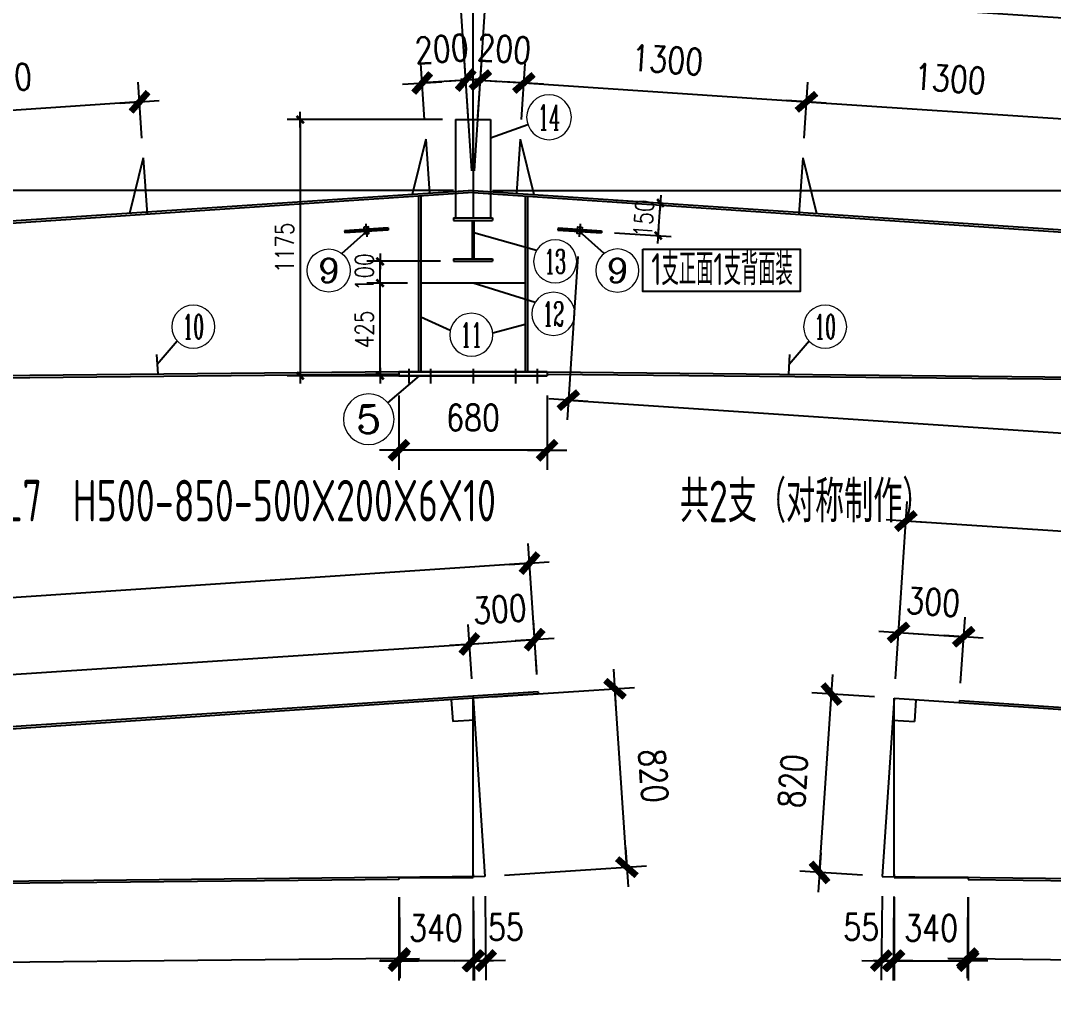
# Model space of a CAD drawing. Header units: millimetres. Extents: x 2451220 to 4527627, y -5186613 to -1639140.
# Drawn here: x 2505851 to 2510591, y -1780323 to -1775874 of the extents above; entities that cross this region are included whole.
import ezdxf
from ezdxf.enums import TextEntityAlignment as Align

# ---------------------------------------------------------------- set-up
doc = ezdxf.new("R2010")
doc.units = ezdxf.units.MM
doc.header["$LTSCALE"] = 1000
doc.header["$PDMODE"] = 34
doc.layers.add('钢架', color=7, linetype='Continuous', lineweight=25)
doc.styles.add('COMPLEX', font='COMPLEX')
doc.styles.add('DIM_FONT', font='simplex.shx', dxfattribs={"width": 0.8, "bigfont": 'hztxt.shx'})
doc.styles.add('hz', font='gbenor.shx', dxfattribs={"width": 0.75, "height": 100, "bigfont": 'gbcbig.shx'})
doc.styles.get("Standard").update_dxf_attribs({"font": 'txt', "bigfont": 'gbcbig.shx'})
doc.styles.add('TSSD_Label', font='Tssdeng.shx', dxfattribs={"width": 0.7, "bigfont": 'hztxt.shx'})
doc.dimstyles.get("Standard").update_dxf_attribs({"dimscale": 100, "dimtxt": 3.5, "dimasz": 1, "dimexe": 2.5, "dimexo": 3, "dimgap": 1.5, "dimtad": 1, "dimdec": 0, "dimzin": 0, "dimdsep": 46, "dimtxsty": 'Standard', "dimblk": 'ARCHTICK', "dimcen": 0.09, "dimadec": 0, "dimazin": 0, "dimtfac": 1, "dimtdec": 0, "dimtix": 1, "dimtmove": 2, "dimatfit": 3, "dimldrblk": 'ARCHTICK', "dimfxl": 1, "dimtolj": 1, "dimtzin": 0, "dimarcsym": 0})
doc.dimstyles.new('WGH(1)', dxfattribs={"dimscale": 1.2, "dimtxt": 100, "dimasz": 0.5, "dimexe": 75, "dimexo": 75, "dimgap": 75, "dimtad": 1, "dimdec": 0, "dimzin": 0, "dimdsep": 46, "dimtxsty": 'DIM_FONT', "dimblk1": '_DIMX', "dimblk2": '_DIMX', "dimsah": 1, "dimcen": 0.09, "dimclrd": 3, "dimclre": 3, "dimclrt": 7, "dimadec": 0, "dimazin": 0, "dimtfac": 1, "dimtdec": 0, "dimtix": 1, "dimtmove": 2, "dimatfit": 3, "dimldrblk": '_DIMX', "dimfxl": 1, "dimtolj": 1, "dimtzin": 0, "dimarcsym": 0})

# ---------------------------------------------------------------- blocks, each defined once
blk = doc.blocks.new('_DIMX')
blk.add_line((-150, 0), (150, 0))
at = {"const_width": 50}
blk.add_lwpolyline([(-70, -70), (70, 70)], dxfattribs=at)
blk = doc.blocks.new('*D950')
at = {"color": 3, "lineweight": -2}
for p, q in [((2507705.4, -1776327.6), (2507688.2, -1776070.6)), ((2507904.9, -1776314.2), (2507887.8, -1776057.3)), ((2507693.6, -1776160.4), (2507693, -1776160.5)), ((2507893.8, -1776147.1), (2507694.2, -1776160.4)), ((2507894.4, -1776147), (2507895, -1776147))]:
    blk.add_line(p, q, dxfattribs=at)
at = {"layer": 'Defpoints', "color": 0}
for p in [(2507694.2, -1776160.4), (2507910.9, -1776404), (2507711.3, -1776417.4)]:
    blk.add_point(p, dxfattribs=at)
at = {"color": 3, "lineweight": -2, "xscale": 0.6, "yscale": 0.6, "zscale": 0.6}
for p, rotation in [((2507694.2, -1776160.4), 3.814074834272617), ((2507893.8, -1776147.1), 183.8140748342726)]:
    blk.add_blockref('_DIMX', p, dxfattribs=dict(at, rotation=rotation))
at = {"color": 7, "insert": (2507784, -1776004.1), "char_height": 120, "attachment_point": 5, "rotation": 3.8141, "style": 'DIM_FONT'}
blk.add_mtext('\\A1;200', dxfattribs=at)
blk = doc.blocks.new('*D2946')
at = {"color": 3, "lineweight": -2}
for p, q in [((2506408.2, -1776414), (2506391.1, -1776157.1)), ((2505111.1, -1776500.5), (2505094, -1776243.5)), ((2506396.5, -1776246.9), (2505100.6, -1776333.3))]:
    blk.add_line(p, q, dxfattribs=at)
at = {"layer": 'Defpoints', "color": 0}
for p in [(2505100, -1776333.3), (2506414.2, -1776503.8), (2505117.1, -1776590.3)]:
    blk.add_point(p, dxfattribs=at)
at = {"color": 3, "lineweight": -2, "xscale": 0.6, "yscale": 0.6, "zscale": 0.6}
for p, rotation in [((2506397.1, -1776246.9), 3.814074823641809), ((2505100, -1776333.3), 183.8140748236418)]:
    blk.add_blockref('_DIMX', p, dxfattribs=dict(at, rotation=rotation))
at = {"color": 7, "insert": (2505738.6, -1776140.4), "char_height": 120, "attachment_point": 5, "rotation": 3.8141, "style": 'DIM_FONT'}
blk.add_mtext('\\A1;1300', dxfattribs=at)
blk = doc.blocks.new('*D2950')
at = {"color": 3, "lineweight": -2}
for p, q in [((2507921.5, -1776563.7), (2507857.1, -1775596.9)), ((2501863.7, -1776086.6), (2507862.5, -1775686.7)), ((2501921.5, -1776963.7), (2501857.1, -1775996.9))]:
    blk.add_line(p, q, dxfattribs=at)
at = {"layer": 'Defpoints', "color": 0}
for p in [(2507863.1, -1775686.7), (2507927.5, -1776653.5), (2501927.5, -1777053.5)]:
    blk.add_point(p, dxfattribs=at)
at = {"color": 3, "lineweight": -2, "xscale": 0.6, "yscale": 0.6, "zscale": 0.6}
for p, rotation in [((2507863.1, -1775686.7), 3.814074834285632), ((2501863.1, -1776086.7), 183.8140748342857)]:
    blk.add_blockref('_DIMX', p, dxfattribs=dict(at, rotation=rotation))
at = {"color": 7, "insert": (2504853.1, -1775737), "char_height": 120, "attachment_point": 5, "rotation": 3.8141, "style": 'DIM_FONT'}
blk.add_mtext('\\A1;6013', dxfattribs=at)
blk = doc.blocks.new('*D951')
at = {"color": 3, "lineweight": -2}
for p, q in [((2501927.5, -1776963.5), (2501927.5, -1775233.2)), ((2507927.5, -1776563.5), (2507927.5, -1775233.2)), ((2501928.1, -1775323.2), (2507926.9, -1775323.2))]:
    blk.add_line(p, q, dxfattribs=at)
at = {"layer": 'Defpoints', "color": 0}
for p in [(2507927.5, -1775323.2), (2507927.5, -1776653.5), (2501927.5, -1777053.5)]:
    blk.add_point(p, dxfattribs=at)
at = {"color": 3, "lineweight": -2, "xscale": 0.6, "yscale": 0.6, "zscale": 0.6, "rotation": 180}
blk.add_blockref('_DIMX', (2501927.5, -1775323.2), dxfattribs=at)
at = {"color": 3, "lineweight": -2, "xscale": 0.6, "yscale": 0.6, "zscale": 0.6}
blk.add_blockref('_DIMX', (2507927.5, -1775323.2), dxfattribs=at)
at = {"color": 7, "insert": (2504927.5, -1775173.2), "char_height": 120, "attachment_point": 5, "style": 'DIM_FONT'}
blk.add_mtext('\\A1;6000', dxfattribs=at)
blk = doc.blocks.new('*D952')
at = {"color": 3, "lineweight": -2}
for p, q in [((2507837.5, -1776653.5), (2501318.1, -1776653.5)), ((2501408.1, -1776652.9), (2501408.1, -1776652.3)), ((2501408.1, -1776653.5), (2501408.1, -1777053.5)), ((2501837.5, -1777053.5), (2501318.1, -1777053.5)), ((2501408.1, -1777054.1), (2501408.1, -1777054.7))]:
    blk.add_line(p, q, dxfattribs=at)
at = {"layer": 'Defpoints', "color": 0}
for p in [(2507927.5, -1776653.5), (2501408.1, -1777053.5), (2501927.5, -1777053.5)]:
    blk.add_point(p, dxfattribs=at)
at = {"color": 3, "lineweight": -2, "xscale": 0.6, "yscale": 0.6, "zscale": 0.6}
for p, rotation in [((2501408.1, -1776653.5), 270), ((2501408.1, -1777053.5), 90)]:
    blk.add_blockref('_DIMX', p, dxfattribs=dict(at, rotation=rotation))
at = {"color": 7, "insert": (2501258.1, -1776853.5), "char_height": 120, "attachment_point": 5, "rotation": 90, "style": 'DIM_FONT'}
blk.add_mtext('\\A1;400', dxfattribs=at)
blk = doc.blocks.new('*D953')
at = {"color": 3, "lineweight": -2}
for p, q in [((2507950.1, -1776314.2), (2507967.3, -1776057.3)), ((2508149.7, -1776327.6), (2508166.8, -1776070.6)), ((2507960.7, -1776147), (2507960.1, -1776147)), ((2507961.3, -1776147.1), (2508160.8, -1776160.4)), ((2508161.4, -1776160.4), (2508162, -1776160.5))]:
    blk.add_line(p, q, dxfattribs=at)
at = {"layer": 'Defpoints', "color": 0}
for p in [(2508160.8, -1776160.4), (2507944.2, -1776404), (2508143.7, -1776417.4)]:
    blk.add_point(p, dxfattribs=at)
at = {"color": 3, "lineweight": -2, "xscale": 0.6, "yscale": 0.6, "zscale": 0.6}
for p, rotation in [((2507961.3, -1776147.1), 356.1859251657274), ((2508160.8, -1776160.4), 176.1859251657274)]:
    blk.add_blockref('_DIMX', p, dxfattribs=dict(at, rotation=rotation))
at = {"color": 7, "insert": (2508071, -1776004.1), "char_height": 120, "attachment_point": 5, "rotation": 356.1859, "style": 'DIM_FONT'}
blk.add_mtext('\\A1;200', dxfattribs=at)
blk = doc.blocks.new('*D2952')
at = {"color": 3, "lineweight": -2}
for p, q in [((2509446.8, -1776414), (2509464, -1776157.1)), ((2509458.6, -1776246.9), (2510754.5, -1776333.3)), ((2510743.9, -1776500.5), (2510761.1, -1776243.5))]:
    blk.add_line(p, q, dxfattribs=at)
at = {"layer": 'Defpoints', "color": 0}
for p in [(2510755.1, -1776333.3), (2509440.8, -1776503.8), (2510738, -1776590.3)]:
    blk.add_point(p, dxfattribs=at)
at = {"color": 3, "lineweight": -2, "xscale": 0.6, "yscale": 0.6, "zscale": 0.6}
for p, rotation in [((2509458, -1776246.9), 176.1859251763582), ((2510755.1, -1776333.3), 356.1859251763582)]:
    blk.add_blockref('_DIMX', p, dxfattribs=dict(at, rotation=rotation))
at = {"color": 7, "insert": (2510116.5, -1776140.4), "char_height": 120, "attachment_point": 5, "rotation": 356.1859, "style": 'DIM_FONT'}
blk.add_mtext('\\A1;1300', dxfattribs=at)
blk = doc.blocks.new('*D2956')
at = {"color": 3, "lineweight": -2}
for p, q in [((2507933.5, -1776563.7), (2507998, -1775596.9)), ((2513991.4, -1776086.6), (2507992.6, -1775686.7)), ((2513933.5, -1776963.7), (2513998, -1775996.9))]:
    blk.add_line(p, q, dxfattribs=at)
at = {"layer": 'Defpoints', "color": 0}
for p in [(2507992, -1775686.7), (2507927.5, -1776653.5), (2513927.5, -1777053.5)]:
    blk.add_point(p, dxfattribs=at)
at = {"color": 3, "lineweight": -2, "xscale": 0.6, "yscale": 0.6, "zscale": 0.6}
for p, rotation in [((2507992, -1775686.7), 176.1859251657144), ((2513992, -1776086.7), 356.1859251657144)]:
    blk.add_blockref('_DIMX', p, dxfattribs=dict(at, rotation=rotation))
at = {"color": 7, "insert": (2511002, -1775737), "char_height": 120, "attachment_point": 5, "rotation": 356.1859, "style": 'DIM_FONT'}
blk.add_mtext('\\A1;6013', dxfattribs=at)
blk = doc.blocks.new('*D954')
at = {"color": 3, "lineweight": -2}
for p, q in [((2507927.5, -1776563.5), (2507927.5, -1775233.2)), ((2513927.5, -1776963.5), (2513927.5, -1775233.2)), ((2513926.9, -1775323.2), (2507928.1, -1775323.2))]:
    blk.add_line(p, q, dxfattribs=at)
at = {"layer": 'Defpoints', "color": 0}
for p in [(2507927.5, -1775323.2), (2507927.5, -1776653.5), (2513927.5, -1777053.5)]:
    blk.add_point(p, dxfattribs=at)
at = {"color": 3, "lineweight": -2, "xscale": 0.6, "yscale": 0.6, "zscale": 0.6, "rotation": 180}
blk.add_blockref('_DIMX', (2507927.5, -1775323.2), dxfattribs=at)
at = {"color": 3, "lineweight": -2, "xscale": 0.6, "yscale": 0.6, "zscale": 0.6}
blk.add_blockref('_DIMX', (2513927.5, -1775323.2), dxfattribs=at)
at = {"color": 7, "insert": (2510927.5, -1775173.2), "char_height": 120, "attachment_point": 5, "style": 'DIM_FONT'}
blk.add_mtext('\\A1;6000', dxfattribs=at)
blk = doc.blocks.new('*D955')
at = {"color": 3, "lineweight": -2}
for p, q in [((2508017.5, -1776653.5), (2514817.6, -1776653.5)), ((2514727.6, -1776652.9), (2514727.6, -1776652.3)), ((2514727.6, -1776653.5), (2514727.6, -1777053.5)), ((2514017.5, -1777053.5), (2514817.6, -1777053.5)), ((2514727.6, -1777054.1), (2514727.6, -1777054.7))]:
    blk.add_line(p, q, dxfattribs=at)
at = {"layer": 'Defpoints', "color": 0}
for p in [(2507927.5, -1776653.5), (2513927.5, -1777053.5), (2514727.6, -1777053.5)]:
    blk.add_point(p, dxfattribs=at)
at = {"color": 3, "lineweight": -2, "xscale": 0.6, "yscale": 0.6, "zscale": 0.6}
for p, rotation in [((2514727.6, -1776653.5), 270), ((2514727.6, -1777053.5), 90)]:
    blk.add_blockref('_DIMX', p, dxfattribs=dict(at, rotation=rotation))
at = {"color": 7, "insert": (2514577.6, -1776853.5), "char_height": 120, "attachment_point": 5, "rotation": 90, "style": 'DIM_FONT'}
blk.add_mtext('\\A1;400', dxfattribs=at)
blk = doc.blocks.new('*D956')
at = {"color": 3, "lineweight": -2}
for p, q in [((2508149.7, -1776327.6), (2508166.8, -1776070.6)), ((2508161.4, -1776160.4), (2509457.4, -1776246.8)), ((2509446.8, -1776414), (2509464, -1776157.1))]:
    blk.add_line(p, q, dxfattribs=at)
at = {"layer": 'Defpoints', "color": 0}
for p in [(2509458, -1776246.9), (2508143.7, -1776417.4), (2509440.8, -1776503.8)]:
    blk.add_point(p, dxfattribs=at)
at = {"color": 3, "lineweight": -2, "xscale": 0.6, "yscale": 0.6, "zscale": 0.6}
for p, rotation in [((2508160.8, -1776160.4), 176.1859251657165), ((2509458, -1776246.9), 356.1859251657165)]:
    blk.add_blockref('_DIMX', p, dxfattribs=dict(at, rotation=rotation))
at = {"color": 7, "insert": (2508819.4, -1776054), "char_height": 120, "attachment_point": 5, "rotation": 356.1859, "style": 'DIM_FONT'}
blk.add_mtext('\\A1;1300', dxfattribs=at)
blk = doc.blocks.new('*D2958')
at = {"color": 3, "lineweight": -2}
for p, q in [((2507587.5, -1777593.5), (2507587.5, -1777935.2)), ((2508267.5, -1777593.5), (2508267.5, -1777935.2)), ((2508266.9, -1777845.2), (2507588.1, -1777845.2))]:
    blk.add_line(p, q, dxfattribs=at)
at = {"layer": 'Defpoints', "color": 0}
for p in [(2507587.5, -1777503.5), (2508267.5, -1777503.5), (2507587.5, -1777845.2)]:
    blk.add_point(p, dxfattribs=at)
at = {"color": 3, "lineweight": -2, "xscale": 0.6, "yscale": 0.6, "zscale": 0.6, "rotation": 180}
blk.add_blockref('_DIMX', (2507587.5, -1777845.2), dxfattribs=at)
at = {"color": 3, "lineweight": -2, "xscale": 0.6, "yscale": 0.6, "zscale": 0.6}
blk.add_blockref('_DIMX', (2508267.5, -1777845.2), dxfattribs=at)
at = {"color": 7, "insert": (2507927.5, -1777695.2), "char_height": 120, "attachment_point": 5, "style": 'DIM_FONT'}
blk.add_mtext('\\A1;680', dxfattribs=at)
blk = doc.blocks.new('*D2959')
at = {"color": 3, "lineweight": -2}
for p, q in [((2507627.5, -1777078.5), (2507440.8, -1777078.5)), ((2507500.8, -1777503.3), (2507500.8, -1777078.7)), ((2507527.5, -1777503.5), (2507440.8, -1777503.5))]:
    blk.add_line(p, q, dxfattribs=at)
at = {"layer": 'Defpoints', "color": 0}
for p in [(2507500.8, -1777078.5), (2507687.5, -1777078.5), (2507587.5, -1777503.5)]:
    blk.add_point(p, dxfattribs=at)
at = {"color": 3, "lineweight": -2, "xscale": 0.24, "yscale": 0.24, "zscale": 0.24}
for p, rotation in [((2507500.8, -1777078.5), 90), ((2507500.8, -1777503.5), 270)]:
    blk.add_blockref('_DIMX', p, dxfattribs=dict(at, rotation=rotation))
at = {"color": 7, "insert": (2507428.8, -1777291), "char_height": 84, "attachment_point": 5, "rotation": 90, "style": 'DIM_FONT'}
blk.add_mtext('\\A1;425', dxfattribs=at)
blk = doc.blocks.new('*D2960')
at = {"color": 3, "lineweight": -2}
for p, q in [((2508586.6, -1776697.4), (2508847.6, -1776714.8)), ((2508777.8, -1776860.5), (2508787.7, -1776710.8)), ((2508787.7, -1776710.6), (2508787.8, -1776710.4)), ((2508576.6, -1776847.1), (2508837.6, -1776864.5)), ((2508777.7, -1776860.7), (2508777.7, -1776861))]:
    blk.add_line(p, q, dxfattribs=at)
at = {"layer": 'Defpoints', "color": 0}
for p in [(2508526.8, -1776693.4), (2508787.7, -1776710.8), (2508516.8, -1776843.1)]:
    blk.add_point(p, dxfattribs=at)
at = {"color": 3, "lineweight": -2, "xscale": 0.24, "yscale": 0.24, "zscale": 0.24}
for p, rotation in [((2508787.7, -1776710.8), 266.1859251658871), ((2508777.8, -1776860.5), 86.18592516588711)]:
    blk.add_blockref('_DIMX', p, dxfattribs=dict(at, rotation=rotation))
at = {"color": 7, "insert": (2508710.9, -1776780.9), "char_height": 84, "attachment_point": 5, "rotation": 86.1859, "style": 'DIM_FONT'}
blk.add_mtext('\\A1;150', dxfattribs=at)
blk = doc.blocks.new('*D2961')
at = {"color": 3, "lineweight": -2}
for p, q in [((2508017.3, -1778977), (2508668.8, -1778933.5)), ((2508633.5, -1779757), (2508579, -1778940.1)), ((2508071.9, -1779795), (2508723.3, -1779751.6))]:
    blk.add_line(p, q, dxfattribs=at)
at = {"layer": 'Defpoints', "color": 0}
for p in [(2508579, -1778939.5), (2507927.5, -1778982.9), (2507982.1, -1779801)]:
    blk.add_point(p, dxfattribs=at)
at = {"color": 3, "lineweight": -2, "xscale": 0.6, "yscale": 0.6, "zscale": 0.6}
for p, rotation in [((2508579, -1778939.5), 93.81407483431201), ((2508633.5, -1779757.6), 273.814074834312)]:
    blk.add_blockref('_DIMX', p, dxfattribs=dict(at, rotation=rotation))
at = {"color": 7, "insert": (2508755.9, -1779338.6), "char_height": 120, "attachment_point": 5, "rotation": 273.8141, "style": 'DIM_FONT'}
blk.add_mtext('\\A1;820', dxfattribs=at)
blk = doc.blocks.new('*D2963')
at = {"color": 3, "lineweight": -2}
for p, q in [((2507588.5, -1779894.9), (2507592.2, -1780267)), ((2501979, -1779950.6), (2501982.7, -1780322.7)), ((2507590.7, -1780177), (2501982.4, -1780232.7))]:
    blk.add_line(p, q, dxfattribs=at)
at = {"layer": 'Defpoints', "color": 0}
for p in [(2507587.6, -1779804.9), (2501978.1, -1779860.6), (2501981.8, -1780232.7)]:
    blk.add_point(p, dxfattribs=at)
at = {"color": 3, "lineweight": -2, "xscale": 0.6, "yscale": 0.6, "zscale": 0.6}
for p, rotation in [((2507591.3, -1780177), 0.5689188088464903), ((2501981.8, -1780232.7), 180.5689188088464)]:
    blk.add_blockref('_DIMX', p, dxfattribs=dict(at, rotation=rotation))
at = {"color": 7, "insert": (2504785, -1780054.8), "char_height": 120, "attachment_point": 5, "rotation": 0.5689, "style": 'DIM_FONT'}
blk.add_mtext('\\A1;5610', dxfattribs=at)
blk = doc.blocks.new('*D2964')
at = {"color": 3, "lineweight": -2}
for p, q in [((2507921.5, -1778893.1), (2507904.9, -1778644.2)), ((2501930.2, -1779132.7), (2507910.3, -1778734)), ((2501940.2, -1779291.9), (2501923.6, -1779042.9))]:
    blk.add_line(p, q, dxfattribs=at)
at = {"layer": 'Defpoints', "color": 0}
for p in [(2507910.9, -1778734), (2507927.5, -1778982.9), (2501946.2, -1779381.7)]:
    blk.add_point(p, dxfattribs=at)
at = {"color": 3, "lineweight": -2, "xscale": 0.6, "yscale": 0.6, "zscale": 0.6}
for p, rotation in [((2507910.9, -1778734), 3.814074834289461), ((2501929.6, -1779132.7), 183.8140748342894)]:
    blk.add_blockref('_DIMX', p, dxfattribs=dict(at, rotation=rotation))
at = {"color": 7, "insert": (2504910.3, -1778783.7), "char_height": 120, "attachment_point": 5, "rotation": 3.8141, "style": 'DIM_FONT'}
blk.add_mtext('\\A1;5995', dxfattribs=at)
blk = doc.blocks.new('*D2965')
at = {"color": 3, "lineweight": -2}
for p, q in [((2508220.9, -1778873.2), (2508204.3, -1778624.2)), ((2507921.5, -1778893.1), (2507904.9, -1778644.2)), ((2507910.9, -1778734), (2508210.3, -1778714)), ((2508210.9, -1778714), (2508211.5, -1778713.9)), ((2507910.3, -1778734), (2507909.7, -1778734))]:
    blk.add_line(p, q, dxfattribs=at)
at = {"layer": 'Defpoints', "color": 0}
for p in [(2508210.3, -1778714), (2508226.9, -1778963), (2507927.5, -1778982.9)]:
    blk.add_point(p, dxfattribs=at)
at = {"color": 3, "lineweight": -2, "xscale": 0.6, "yscale": 0.6, "zscale": 0.6}
for p, rotation in [((2507910.9, -1778734), 3.814074823641809), ((2508210.3, -1778714), 183.8140748236418)]:
    blk.add_blockref('_DIMX', p, dxfattribs=dict(at, rotation=rotation))
at = {"color": 7, "insert": (2508050.6, -1778574.3), "char_height": 120, "attachment_point": 5, "rotation": 3.8141, "style": 'DIM_FONT'}
blk.add_mtext('\\A1;300', dxfattribs=at)
blk = doc.blocks.new('*D2966')
at = {"color": 3, "lineweight": -2}
for p, q in [((2508220.2, -1778863.2), (2508180.9, -1778273.2)), ((2508186.3, -1778363), (2501906.8, -1778781.6)), ((2501939.5, -1779281.9), (2501900.2, -1778691.9))]:
    blk.add_line(p, q, dxfattribs=at)
at = {"layer": 'Defpoints', "color": 0}
for p in [(2501906.2, -1778781.7), (2508226.2, -1778953), (2501945.5, -1779371.7)]:
    blk.add_point(p, dxfattribs=at)
at = {"color": 3, "lineweight": -2, "xscale": 0.6, "yscale": 0.6, "zscale": 0.6}
for p, rotation in [((2508186.9, -1778363), 3.814074834292888), ((2501906.2, -1778781.7), 183.8140748342929)]:
    blk.add_blockref('_DIMX', p, dxfattribs=dict(at, rotation=rotation))
at = {"color": 7, "insert": (2505036.5, -1778422.7), "char_height": 120, "attachment_point": 5, "rotation": 3.8141, "style": 'DIM_FONT'}
blk.add_mtext('\\A1;6295', dxfattribs=at)
blk = doc.blocks.new('*D2967')
at = {"color": 3, "lineweight": -2}
for p, q in [((2507587.5, -1779894.9), (2507587.5, -1780276.9)), ((2507927.5, -1779894.9), (2507927.5, -1780276.9)), ((2507586.9, -1780186.9), (2507586.3, -1780186.9)), ((2507927.5, -1780186.9), (2507587.5, -1780186.9)), ((2507928.1, -1780186.9), (2507928.7, -1780186.9))]:
    blk.add_line(p, q, dxfattribs=at)
at = {"layer": 'Defpoints', "color": 0}
for p in [(2507587.5, -1779804.9), (2507927.5, -1779804.9), (2507587.5, -1780186.9)]:
    blk.add_point(p, dxfattribs=at)
at = {"color": 3, "lineweight": -2, "xscale": 0.6, "yscale": 0.6, "zscale": 0.6}
blk.add_blockref('_DIMX', (2507587.5, -1780186.9), dxfattribs=at)
at = {"color": 3, "lineweight": -2, "xscale": 0.6, "yscale": 0.6, "zscale": 0.6, "rotation": 180}
blk.add_blockref('_DIMX', (2507927.5, -1780186.9), dxfattribs=at)
at = {"color": 7, "insert": (2507757.5, -1780036.9), "char_height": 120, "attachment_point": 5, "style": 'DIM_FONT'}
blk.add_mtext('\\A1;340', dxfattribs=at)
blk = doc.blocks.new('*D2968')
at = {"color": 3, "lineweight": -2}
for p, q in [((2507928.4, -1779891.5), (2507932.3, -1780277.2)), ((2507983, -1779891), (2507986.8, -1780276.6)), ((2507930.8, -1780187.2), (2507930.2, -1780187.2)), ((2507931.4, -1780187.2), (2507985.9, -1780186.6)), ((2507986.5, -1780186.6), (2507987.1, -1780186.6))]:
    blk.add_line(p, q, dxfattribs=at)
at = {"layer": 'Defpoints', "color": 0}
for p in [(2507927.5, -1779801.5), (2507982.1, -1779801), (2507985.9, -1780186.6)]:
    blk.add_point(p, dxfattribs=at)
at = {"color": 3, "lineweight": -2, "xscale": 0.6, "yscale": 0.6, "zscale": 0.6}
for p, rotation in [((2507931.4, -1780187.2), 0.5689188092546438), ((2507985.9, -1780186.6), 180.5689188092546)]:
    blk.add_blockref('_DIMX', p, dxfattribs=dict(at, rotation=rotation))
at = {"color": 7, "insert": (2508078.1, -1780032.7), "char_height": 120, "attachment_point": 5, "rotation": 0.5689, "style": 'DIM_FONT'}
blk.add_mtext('\\A1;55', dxfattribs=at)
blk = doc.blocks.new('*D2970')
at = {"color": 3, "lineweight": -2}
for p, q in [((2510199.1, -1779894.9), (2510195.4, -1780267)), ((2515808.6, -1779950.6), (2515804.9, -1780322.7)), ((2510196.9, -1780177), (2515805.2, -1780232.7))]:
    blk.add_line(p, q, dxfattribs=at)
at = {"layer": 'Defpoints', "color": 0}
for p in [(2510200, -1779804.9), (2515809.5, -1779860.6), (2515805.8, -1780232.7)]:
    blk.add_point(p, dxfattribs=at)
at = {"color": 3, "lineweight": -2, "xscale": 0.6, "yscale": 0.6, "zscale": 0.6}
for p, rotation in [((2510196.3, -1780177), 179.4310811911535), ((2515805.8, -1780232.7), 359.4310811911535)]:
    blk.add_blockref('_DIMX', p, dxfattribs=dict(at, rotation=rotation))
at = {"color": 7, "insert": (2513002.5, -1780054.8), "char_height": 120, "attachment_point": 5, "rotation": 359.4311, "style": 'DIM_FONT'}
blk.add_mtext('\\A1;5610', dxfattribs=at)
blk = doc.blocks.new('*D2971')
at = {"color": 3, "lineweight": -2}
for p, q in [((2509860, -1779894.9), (2509860, -1780276.9)), ((2510200, -1779894.9), (2510200, -1780276.9)), ((2509859.4, -1780186.9), (2509858.8, -1780186.9)), ((2509860, -1780186.9), (2510200, -1780186.9)), ((2510200.6, -1780186.9), (2510201.2, -1780186.9))]:
    blk.add_line(p, q, dxfattribs=at)
at = {"layer": 'Defpoints', "color": 0}
for p in [(2509860, -1779804.9), (2510200, -1779804.9), (2510200, -1780186.9)]:
    blk.add_point(p, dxfattribs=at)
at = {"color": 3, "lineweight": -2, "xscale": 0.6, "yscale": 0.6, "zscale": 0.6}
blk.add_blockref('_DIMX', (2509860, -1780186.9), dxfattribs=at)
at = {"color": 3, "lineweight": -2, "xscale": 0.6, "yscale": 0.6, "zscale": 0.6, "rotation": 180}
blk.add_blockref('_DIMX', (2510200, -1780186.9), dxfattribs=at)
at = {"color": 7, "insert": (2510030, -1780036.9), "char_height": 120, "attachment_point": 5, "style": 'DIM_FONT'}
blk.add_mtext('\\A1;340', dxfattribs=at)
blk = doc.blocks.new('*D2972')
at = {"color": 3, "lineweight": -2}
for p, q in [((2509804.6, -1779891), (2509800.8, -1780276.6)), ((2509859.1, -1779891.5), (2509855.3, -1780277.2)), ((2509801, -1780186.6), (2509800.4, -1780186.6)), ((2509856.2, -1780187.2), (2509801.6, -1780186.6)), ((2509856.8, -1780187.2), (2509857.4, -1780187.2))]:
    blk.add_line(p, q, dxfattribs=at)
at = {"layer": 'Defpoints', "color": 0}
for p in [(2509805.5, -1779801), (2509860, -1779801.5), (2509801.6, -1780186.6)]:
    blk.add_point(p, dxfattribs=at)
at = {"color": 3, "lineweight": -2, "xscale": 0.6, "yscale": 0.6, "zscale": 0.6}
for p, rotation in [((2509801.6, -1780186.6), 359.4310811907502), ((2509856.2, -1780187.2), 179.4310811907502)]:
    blk.add_blockref('_DIMX', p, dxfattribs=dict(at, rotation=rotation))
at = {"color": 7, "insert": (2509709.5, -1780032.7), "char_height": 120, "attachment_point": 5, "rotation": 359.4311, "style": 'DIM_FONT'}
blk.add_mtext('\\A1;55', dxfattribs=at)
blk = doc.blocks.new('*D2973')
at = {"color": 3, "lineweight": -2}
for p, q in [((2509866, -1778893.1), (2509886.1, -1778590.9)), ((2510165.3, -1778913.1), (2510185.5, -1778610.9)), ((2509879.6, -1778680.7), (2509879, -1778680.6)), ((2509880.2, -1778680.7), (2510179.5, -1778700.7)), ((2510180.1, -1778700.7), (2510180.7, -1778700.8))]:
    blk.add_line(p, q, dxfattribs=at)
at = {"layer": 'Defpoints', "color": 0}
for p in [(2510179.5, -1778700.7), (2509860, -1778982.9), (2510159.3, -1779002.9)]:
    blk.add_point(p, dxfattribs=at)
at = {"color": 3, "lineweight": -2, "xscale": 0.6, "yscale": 0.6, "zscale": 0.6}
for p, rotation in [((2509880.2, -1778680.7), 356.185925162521), ((2510179.5, -1778700.7), 176.185925162521)]:
    blk.add_blockref('_DIMX', p, dxfattribs=dict(at, rotation=rotation))
at = {"color": 7, "insert": (2510039.8, -1778541), "char_height": 120, "attachment_point": 5, "rotation": 356.1859, "style": 'DIM_FONT'}
blk.add_mtext('\\A1;300', dxfattribs=at)
blk = doc.blocks.new('*D2974')
at = {"color": 3, "lineweight": -2}
for p, q in [((2509866, -1778893.1), (2509920.2, -1778080.2)), ((2515895, -1778568.7), (2509914.8, -1778170)), ((2515847.4, -1779291.9), (2515901.6, -1778478.9))]:
    blk.add_line(p, q, dxfattribs=at)
at = {"layer": 'Defpoints', "color": 0}
for p in [(2509914.2, -1778170), (2509860, -1778982.9), (2515841.4, -1779381.7)]:
    blk.add_point(p, dxfattribs=at)
at = {"color": 3, "lineweight": -2, "xscale": 0.6, "yscale": 0.6, "zscale": 0.6}
for p, rotation in [((2509914.2, -1778170), 176.1859251657058), ((2515895.6, -1778568.7), 356.1859251657058)]:
    blk.add_blockref('_DIMX', p, dxfattribs=dict(at, rotation=rotation))
at = {"color": 7, "insert": (2512914.9, -1778219.7), "char_height": 120, "attachment_point": 5, "rotation": 356.1859, "style": 'DIM_FONT'}
blk.add_mtext('\\A1;5995', dxfattribs=at)
blk = doc.blocks.new('*D2975')
at = {"color": 3, "lineweight": -2}
for p, q in [((2509770.2, -1778977), (2509482.6, -1778957.8)), ((2509517.9, -1779781.2), (2509572.3, -1778964.4)), ((2509715.7, -1779795), (2509428, -1779775.8))]:
    blk.add_line(p, q, dxfattribs=at)
at = {"layer": 'Defpoints', "color": 0}
for p in [(2509572.4, -1778963.8), (2509860, -1778982.9), (2509805.5, -1779801)]:
    blk.add_point(p, dxfattribs=at)
at = {"color": 3, "lineweight": -2, "xscale": 0.6, "yscale": 0.6, "zscale": 0.6}
for p, rotation in [((2509572.4, -1778963.8), 86.18592516568802), ((2509517.8, -1779781.8), 266.185925165688)]:
    blk.add_blockref('_DIMX', p, dxfattribs=dict(at, rotation=rotation))
at = {"color": 7, "insert": (2509395.4, -1779362.8), "char_height": 120, "attachment_point": 5, "rotation": 86.1859, "style": 'DIM_FONT'}
blk.add_mtext('\\A1;820', dxfattribs=at)
blk = doc.blocks.new('*D2976')
at = {"color": 3, "lineweight": -2}
for p, q in [((2508409, -1776956.2), (2508359.1, -1777705.2)), ((2513909.6, -1777322.9), (2513859.6, -1778071.9)), ((2508365.7, -1777615.5), (2513865, -1777982.1))]:
    blk.add_line(p, q, dxfattribs=at)
at = {"layer": 'Defpoints', "color": 0}
for p in [(2508415, -1776866.4), (2513915.6, -1777233.1), (2513865.6, -1777982.1)]:
    blk.add_point(p, dxfattribs=at)
at = {"color": 3, "lineweight": -2, "xscale": 0.6, "yscale": 0.6, "zscale": 0.6}
for p, rotation in [((2508365.1, -1777615.4), 176.1859251656479), ((2513865.6, -1777982.1), 356.1859251656479)]:
    blk.add_blockref('_DIMX', p, dxfattribs=dict(at, rotation=rotation))
at = {"color": 7, "insert": (2511125.3, -1777649.1), "char_height": 120, "attachment_point": 5, "rotation": 356.1859, "style": 'DIM_FONT'}
blk.add_mtext('\\A1;5513', dxfattribs=at)
blk = doc.blocks.new('*D2977')
at = {"color": 3, "lineweight": -2}
for p, q in [((2507777.5, -1776978.5), (2507440.8, -1776978.5)), ((2507500.8, -1776978.3), (2507500.8, -1776978)), ((2507500.8, -1777078.5), (2507500.8, -1776978.5)), ((2507567.5, -1777078.5), (2507440.8, -1777078.5)), ((2507500.8, -1777078.7), (2507500.8, -1777079))]:
    blk.add_line(p, q, dxfattribs=at)
at = {"layer": 'Defpoints', "color": 0}
for p in [(2507500.8, -1776978.5), (2507837.5, -1776978.5), (2507627.5, -1777078.5)]:
    blk.add_point(p, dxfattribs=at)
at = {"color": 3, "lineweight": -2, "xscale": 0.24, "yscale": 0.24, "zscale": 0.24}
for p, rotation in [((2507500.8, -1776978.5), 270), ((2507500.8, -1777078.5), 90)]:
    blk.add_blockref('_DIMX', p, dxfattribs=dict(at, rotation=rotation))
at = {"color": 7, "insert": (2507428.8, -1777028.5), "char_height": 84, "attachment_point": 5, "rotation": 90, "style": 'DIM_FONT'}
blk.add_mtext('\\A1;100', dxfattribs=at)
blk = doc.blocks.new('*D2978')
at = {"color": 3, "lineweight": -2}
for p, q in [((2507787.5, -1776328.5), (2507074.4, -1776328.5)), ((2507134.4, -1776328.7), (2507134.4, -1777503.3)), ((2507787.5, -1777503.5), (2507074.4, -1777503.5))]:
    blk.add_line(p, q, dxfattribs=at)
at = {"layer": 'Defpoints', "color": 0}
for p in [(2507847.5, -1776328.5), (2507134.4, -1777503.5), (2507847.5, -1777503.5)]:
    blk.add_point(p, dxfattribs=at)
at = {"color": 3, "lineweight": -2, "xscale": 0.24, "yscale": 0.24, "zscale": 0.24}
for p, rotation in [((2507134.4, -1776328.5), 90), ((2507134.4, -1777503.5), 270)]:
    blk.add_blockref('_DIMX', p, dxfattribs=dict(at, rotation=rotation))
at = {"color": 7, "insert": (2507062.4, -1776916), "char_height": 84, "attachment_point": 5, "rotation": 90, "style": 'DIM_FONT'}
blk.add_mtext('\\A1;1175', dxfattribs=at)
blk = doc.blocks.new('轴线标号')
at = {"lineweight": 13}
blk.add_circle((0, 0), 0.5, dxfattribs=at)
at = {"layer": '钢架', "lineweight": 13, "style": 'COMPLEX', "width": 1.041667}
blk.add_attdef('A', text='', height=0.56, dxfattribs=at).set_placement((-0.25, -0.28), (0.25, -0.28), align=Align.FIT)

msp = doc.modelspace()

# ---------------------------------------------------------------- linework, layer by layer
at = {"color": 2}
for p, q in [((2507847.5, -1776328.5), (2507847.5, -1776778.5)), ((2507927.5, -1776328.5), (2507927.5, -1776778.5)), ((2508007.5, -1776328.5), (2508007.5, -1776778.5)), ((2507537.5, -1776824.8), (2507337.9, -1776838.1)), ((2507537.8, -1776829.8), (2507338.3, -1776843.1)), ((2507538.2, -1776834.8), (2507338.6, -1776848.1)), ((2507537.5, -1776824.8), (2507538.2, -1776834.8)), ((2508317.6, -1776824.8), (2508316.9, -1776834.8)), ((2508316.9, -1776834.8), (2508516.4, -1776848.1)), ((2508317.2, -1776829.8), (2508516.8, -1776843.1)), ((2508317.6, -1776824.8), (2508517.1, -1776838.1)), ((2508167.5, -1777078.5), (2507687.5, -1777078.5)), ((2507587.5, -1777485.5), (2508267.5, -1777485.5)), ((2507587.5, -1777485.5), (2507587.5, -1777503.5)), ((2508267.5, -1777485.5), (2507587.5, -1777485.5)), ((2507587.5, -1777485.5), (2507587.5, -1777503.5)), ((2507632.5, -1777471.6), (2507632.5, -1777538.2)), ((2507632.5, -1777471.6), (2507632.5, -1777538.2)), ((2507732.5, -1777471.6), (2507732.5, -1777538.2)), ((2507732.5, -1777471.6), (2507732.5, -1777538.2)), ((2507927.5, -1777471.6), (2507927.5, -1777538.2)), ((2507927.5, -1777471.6), (2507927.5, -1777538.2)), ((2508122.5, -1777471.6), (2508122.5, -1777538.2)), ((2508122.5, -1777471.6), (2508122.5, -1777538.2)), ((2508222.5, -1777471.6), (2508222.5, -1777538.2)), ((2508222.5, -1777471.6), (2508222.5, -1777538.2)), ((2508267.5, -1777485.5), (2508267.5, -1777503.5)), ((2508267.5, -1777485.5), (2508267.5, -1777503.5)), ((2507587.5, -1777503.5), (2508267.5, -1777503.5)), ((2508267.5, -1777503.5), (2507587.5, -1777503.5)), ((2507587.5, -1779804.9), (2507927.5, -1779804.9)), ((2507587.5, -1779804.9), (2507587.5, -1779814.9)), ((2507927.5, -1779804.9), (2507587.5, -1779804.9)), ((2507587.5, -1779804.9), (2507587.5, -1779814.9)), ((2507927.5, -1779791), (2507927.5, -1779804.9)), ((2507927.5, -1779791), (2507927.5, -1779804.9)), ((2509860, -1779791), (2509860, -1779804.9)), ((2509860, -1779791), (2509860, -1779804.9)), ((2510200, -1779804.9), (2509860, -1779804.9)), ((2509860, -1779804.9), (2510200, -1779804.9)), ((2510200, -1779804.9), (2510200, -1779814.9)), ((2510200, -1779804.9), (2510200, -1779814.9))]:
    msp.add_line(p, q, dxfattribs=at)
for p, q in [((2507847.5, -1776328.5), (2508007.5, -1776328.5)), ((2508179.2, -1776351.6), (2508007.5, -1776414.1)), ((2507711.3, -1776417.4), (2507648.1, -1776672.1)), ((2507711.3, -1776417.4), (2507728, -1776666.8)), ((2508143.7, -1776417.4), (2508127.1, -1776666.8)), ((2508143.7, -1776417.4), (2508206.9, -1776672.1)), ((2506414.2, -1776503.8), (2506351, -1776758.6)), ((2506414.2, -1776503.8), (2506431.5, -1776763.3)), ((2509440.8, -1776503.8), (2509423.5, -1776763.3)), ((2509440.8, -1776503.8), (2509504, -1776758.6)), ((2507927.5, -1776653.5), (2501927.5, -1777053.5)), ((2507927.5, -1776663.5), (2501928.2, -1777063.5)), ((2507677.5, -1776680.2), (2507677.5, -1777485.5)), ((2507687.5, -1776679.5), (2507687.5, -1777485.5)), ((2507927.5, -1776653.5), (2513927.5, -1777053.5)), ((2507927.5, -1776663.5), (2513926.9, -1777063.5)), ((2508167.5, -1776679.5), (2508167.5, -1777485.5)), ((2508177.5, -1776680.2), (2508177.5, -1777485.5)), ((2507837.5, -1776778.5), (2508017.5, -1776778.5)), ((2507837.5, -1776778.5), (2507837.5, -1776790.5)), ((2507847.5, -1776778.5), (2508007.5, -1776778.5)), ((2508017.5, -1776778.5), (2508017.5, -1776790.5)), ((2507436.1, -1776806.5), (2507440.1, -1776866.4)), ((2507436.1, -1776806.5), (2507440.1, -1776866.4)), ((2507837.5, -1776790.5), (2508017.5, -1776790.5)), ((2507923.5, -1776790.5), (2507923.5, -1776966.5)), ((2507931.5, -1776790.5), (2507931.5, -1776966.5)), ((2508419, -1776806.5), (2508415, -1776866.4)), ((2508419, -1776806.5), (2508415, -1776866.4)), ((2507325.7, -1776942.6), (2507438.4, -1776841.4)), ((2507337.9, -1776838.1), (2507338.6, -1776848.1)), ((2508219.4, -1776928.5), (2507931.5, -1776847.6)), ((2508529.4, -1776942.6), (2508416.7, -1776841.4)), ((2508517.1, -1776838.1), (2508516.4, -1776848.1)), ((2507837.5, -1776966.5), (2508017.5, -1776966.5)), ((2507837.5, -1776966.5), (2507837.5, -1776978.5)), ((2507837.5, -1776978.5), (2508017.5, -1776978.5)), ((2508017.5, -1776966.5), (2508017.5, -1776978.5)), ((2508212.2, -1777167.3), (2507927.5, -1777078.5)), ((2507822.9, -1777295.8), (2507687.5, -1777234.9)), ((2508018.2, -1777306.9), (2508167.5, -1777266.5)), ((2506569.9, -1777344.4), (2506477.4, -1777451.5)), ((2509470.2, -1777344.4), (2509377.7, -1777451.5)), ((2506474.4, -1777406.5), (2506480.4, -1777496.5)), ((2509380.7, -1777406.5), (2509374.7, -1777496.5)), ((2507587.5, -1777485.5), (2501978.1, -1777541.2)), ((2507587.5, -1777495.5), (2501978.7, -1777551.2)), ((2508267.5, -1777485.5), (2513877, -1777541.2)), ((2508267.5, -1777495.5), (2513876.3, -1777551.2)), ((2507536.6, -1777627.1), (2507681.8, -1777503.5)), ((2508226.2, -1778953), (2501945.5, -1779371.7)), ((2508226.9, -1778963), (2501946.2, -1779381.7)), ((2508226.2, -1778953), (2508226.9, -1778963)), ((2507827.7, -1778989.6), (2507834.4, -1779089.4)), ((2507926.9, -1778973), (2507927.5, -1778982.9)), ((2507927.5, -1779804.9), (2507927.5, -1778982.9)), ((2507927.5, -1778982.9), (2507982.1, -1779801)), ((2509860, -1778982.9), (2509805.5, -1779801)), ((2509860, -1778982.9), (2515841.4, -1779381.7)), ((2509860, -1779804.9), (2509860, -1778982.9)), ((2509959.8, -1778989.6), (2509953.1, -1779089.4)), ((2510160, -1778992.9), (2510159.3, -1779002.9)), ((2510160, -1778992.9), (2515842.1, -1779371.7)), ((2507934.2, -1779082.7), (2507834.4, -1779089.4)), ((2509853.4, -1779082.7), (2509953.1, -1779089.4)), ((2507982.1, -1779801), (2501978.1, -1779860.6)), ((2507587.5, -1779814.9), (2501978.2, -1779870.6)), ((2509805.5, -1779801), (2515809.5, -1779860.6)), ((2510200, -1779814.9), (2515809.4, -1779870.6))]:
    msp.add_line(p, q)
for points in [[(2507427.1, -1776822.2), (2507429.1, -1776852.1), (2507449, -1776850.8), (2507447, -1776820.8), (2507427.1, -1776822.2)], [(2508428, -1776822.2), (2508426, -1776852.1), (2508406, -1776850.8), (2508408, -1776820.8), (2508428, -1776822.2)]]:
    msp.add_lwpolyline(points, dxfattribs=at)
msp.add_lwpolyline([(2508706.4, -1776922.4), (2509428.4, -1776922.4), (2509428.4, -1777116.4), (2508706.4, -1777116.4)], close=True)

# ---------------------------------------------------------------- block references
ref = msp.add_blockref('轴线标号', (2508276.3, -1776317.6), dxfattribs=dict(xscale=-205.858322000131, yscale=205.8583219996653, zscale=205.8583219999058))
ref.add_attrib('A', '14', dxfattribs={"layer": '钢架', "lineweight": 13, "height": 115.28, "style": 'COMPLEX', "width": 0.604839}).set_placement((2508224.9, -1776375.2), (2508327.8, -1776375.2), align=Align.FIT)
ref = msp.add_blockref('轴线标号', (2508304.4, -1776978.8), dxfattribs=dict(xscale=-197.6239891201258, yscale=197.6239891201258, zscale=197.6239891199096))
ref.add_attrib('A', '13', dxfattribs={"layer": '钢架', "lineweight": 13, "height": 110.67, "style": 'COMPLEX', "width": 0.646552}).set_placement((2508255, -1777034.2), (2508353.8, -1777034.2), align=Align.FIT)
ref = msp.add_blockref('轴线标号', (2507265.2, -1777020.7), dxfattribs=dict(xscale=197.6239891201258, yscale=197.6239891201258, zscale=197.6239891199096))
ref.add_attrib('A', '9', dxfattribs={"layer": '钢架', "lineweight": 13, "height": 110.7, "style": 'COMPLEX', "width": 1.339286}).set_placement((2507215.8, -1777076.1), (2507314.6, -1777076.1), align=Align.FIT)
ref = msp.add_blockref('轴线标号', (2508589.9, -1777020.7), dxfattribs=dict(xscale=-197.6239891201258, yscale=197.6239891201258, zscale=197.6239891199096))
ref.add_attrib('A', '9', dxfattribs={"layer": '钢架', "lineweight": 13, "height": 110.7, "style": 'COMPLEX', "width": 1.339286}).set_placement((2508540.5, -1777076.1), (2508639.3, -1777076.1), align=Align.FIT)
ref = msp.add_blockref('轴线标号', (2508296.1, -1777219.3), dxfattribs=dict(xscale=-197.6239891201258, yscale=197.6239891201258, zscale=197.6239891199096))
ref.add_attrib('A', '12', dxfattribs={"layer": '钢架', "lineweight": 13, "height": 110.67, "style": 'COMPLEX', "width": 0.646552}).set_placement((2508246.7, -1777274.6), (2508345.6, -1777274.6), align=Align.FIT)
ref = msp.add_blockref('轴线标号', (2506643.4, -1777278.3), dxfattribs=dict(xscale=-197.6239891201258, yscale=197.6239891201258, zscale=197.6239891199096))
ref.add_attrib('A', '10', dxfattribs={"layer": '钢架', "lineweight": 13, "height": 110.67, "style": 'COMPLEX', "width": 0.646552}).set_placement((2506594, -1777333.6), (2506692.8, -1777333.6), align=Align.FIT)
ref = msp.add_blockref('轴线标号', (2509543.6, -1777278.3), dxfattribs=dict(xscale=-197.6239891201258, yscale=197.6239891201258, zscale=197.6239891199096))
ref.add_attrib('A', '10', dxfattribs={"layer": '钢架', "lineweight": 13, "height": 110.67, "style": 'COMPLEX', "width": 0.646552}).set_placement((2509494.2, -1777333.6), (2509593.1, -1777333.6), align=Align.FIT)
ref = msp.add_blockref('轴线标号', (2507919.8, -1777315.4), dxfattribs=dict(xscale=-197.6239891201258, yscale=197.6239891201258, zscale=197.6239891199096))
ref.add_attrib('A', '11', dxfattribs={"layer": '钢架', "lineweight": 13, "height": 110.67, "style": 'COMPLEX', "width": 0.78125}).set_placement((2507870.4, -1777370.8), (2507969.2, -1777370.8), align=Align.FIT)
ref = msp.add_blockref('轴线标号', (2507448.8, -1777703.2), dxfattribs=dict(xscale=-232.4988107294776, yscale=232.4988107294776, zscale=232.4988107293054))
ref.add_attrib('A', '5', dxfattribs={"layer": '钢架', "lineweight": 13, "height": 130.2, "style": 'COMPLEX', "width": 1.339286}).set_placement((2507390.7, -1777768.3), (2507506.9, -1777768.3), align=Align.FIT)

# ---------------------------------------------------------------- texts
at = {"color": 0, "style": 'TSSD_Label', "width": 0.7}
for s, height, p in [('共2支（对称制作）', 190.69, (2508876.6, -1778175.4)), ('GL7', 190.69, (2505660, -1778171.5)), ('H500-850-500X200X6X10', 190.695, (2506089.7, -1778171.6))]:
    msp.add_text(s, height=height, dxfattribs=at).set_placement(p)
at = {"layer": '钢架', "lineweight": 13, "insert": (2508745.7, -1776940.9), "char_height": 146.88, "width": 1048.749, "attachment_point": 1, "style": 'hz'}
msp.add_mtext('1支正面1支背面装', dxfattribs=at)

# ---------------------------------------------------------------- dimensions: what is measured, and where the dimension line sits
for base, p1, p2, picture, middle in [((2507927.5, -1775323.2), (2501927.5, -1777053.5), (2507927.5, -1776653.5), '*D951', (2504927.5, -1775173.2)), ((2507587.5, -1777845.2), (2508267.5, -1777503.5), (2507587.5, -1777503.5), '*D2958', (2507927.5, -1777695.2)), ((2507587.5, -1780186.9), (2507927.5, -1779804.9), (2507587.5, -1779804.9), '*D2967', (2507757.5, -1780036.9))]:
    dim = msp.add_linear_dim(base=base, p1=p1, p2=p2, dimstyle='WGH(1)')
    dim.commit()
    dim.dimension.update_dxf_attribs({"geometry": picture, "text_midpoint": middle})
for base, p1, p2, angle, picture, middle in [((2507927.5, -1775323.2), (2513927.5, -1777053.5), (2507927.5, -1776653.5), 180, '*D954', (2510927.5, -1775173.2)), ((2501408.1, -1777053.5), (2507927.5, -1776653.5), (2501927.5, -1777053.5), 90, '*D952', (2501258.1, -1776853.5)), ((2514727.6, -1777053.5), (2507927.5, -1776653.5), (2513927.5, -1777053.5), 90, '*D955', (2514577.6, -1776853.5)), ((2508210.3, -1778714), (2507927.5, -1778982.9), (2508226.9, -1778963), 183.8141, '*D2965', (2508050.6, -1778574.3)), ((2510200, -1780186.9), (2509860, -1779804.9), (2510200, -1779804.9), 180, '*D2971', (2510030, -1780036.9))]:
    dim = msp.add_linear_dim(base=base, p1=p1, p2=p2, angle=angle, dimstyle='WGH(1)')
    dim.commit()
    dim.dimension.update_dxf_attribs({"geometry": picture, "text_midpoint": middle})
for p1, p2, distance, picture, middle in [((2501927.5, -1777053.5), (2507927.5, -1776653.5), 969, '*D2950', (2504853.1, -1775737)), ((2513927.5, -1777053.5), (2507927.5, -1776653.5), -969, '*D2956', (2511002, -1775737)), ((2508143.7, -1776417.4), (2509440.8, -1776503.8), 257.5, '*D956', (2508819.4, -1776054)), ((2508415, -1776866.4), (2513915.6, -1777233.1), -750.7, '*D2976', (2511125.3, -1777649.1)), ((2515841.4, -1779381.7), (2509860, -1778982.9), -814.8, '*D2974', (2512914.9, -1778219.7)), ((2508226.2, -1778953), (2501945.5, -1779371.7), -591.3, '*D2966', (2505036.5, -1778422.7)), ((2509860, -1778982.9), (2510159.3, -1779002.9), 302.9, '*D2973', (2510039.8, -1778541)), ((2501946.2, -1779381.7), (2507927.5, -1778982.9), 249.5, '*D2964', (2504910.3, -1778783.7)), ((2507982.1, -1779801), (2507927.5, -1778982.9), -652.9, '*D2961', (2508755.9, -1779338.6)), ((2509805.5, -1779801), (2509860, -1778982.9), 288.3, '*D2975', (2509395.4, -1779362.8)), ((2507587.6, -1779804.9), (2501978.1, -1779860.6), 372.1, '*D2963', (2504785, -1780054.8)), ((2510200, -1779804.9), (2515809.5, -1779860.6), -372.1, '*D2970', (2513002.5, -1780054.8))]:
    dim = msp.add_aligned_dim(p1=p1, p2=p2, distance=distance, dimstyle='WGH(1)')
    dim.commit()
    dim.dimension.update_dxf_attribs({"geometry": picture, "text_midpoint": middle})
for p1, p2, distance, override, picture, middle in [((2507910.9, -1776404), (2507711.3, -1776417.4), -257.5, {"dimscale": 1.2, "dimtxt": 100, "dimasz": 0.5, "dimexe": 75, "dimexo": 75, "dimgap": 75, "dimtxsty": 'DIM_FONT', "dimblk1": '_DIMX', "dimblk2": '_DIMX', "dimsah": 1, "dimclrd": 3, "dimclre": 3, "dimclrt": 7, "dimldrblk": '_DIMX'}, '*D950', (2507784, -1776004.1)), ((2507944.2, -1776404), (2508143.7, -1776417.4), 257.5, {"dimscale": 1.2, "dimtxt": 100, "dimasz": 0.5, "dimexe": 75, "dimexo": 75, "dimgap": 75, "dimtxsty": 'DIM_FONT', "dimblk1": '_DIMX', "dimblk2": '_DIMX', "dimsah": 1, "dimclrd": 3, "dimclre": 3, "dimclrt": 7, "dimldrblk": '_DIMX'}, '*D953', (2508071, -1776004.1)), ((2508516.8, -1776843.1), (2508526.8, -1776693.4), -261.6, {"dimscale": 1.2, "dimtxt": 70, "dimasz": 0.2, "dimexe": 50, "dimexo": 50, "dimgap": 25, "dimtxsty": 'DIM_FONT', "dimblk1": '_DIMX', "dimblk2": '_DIMX', "dimsah": 1, "dimclrd": 3, "dimclre": 3, "dimclrt": 7, "dimldrblk": '_DIMX'}, '*D2960', (2508710.9, -1776780.9))]:
    dim = msp.add_aligned_dim(p1=p1, p2=p2, distance=distance, dimstyle='Standard', override=override)
    dim.commit()
    dim.dimension.update_dxf_attribs({"geometry": picture, "text_midpoint": middle})
for base, p1, p2, angle, override, picture, middle in [((2505100, -1776333.3), (2506414.2, -1776503.8), (2505117.1, -1776590.3), 3.8141, {"dimscale": 1.2, "dimtxt": 100, "dimasz": 0.5, "dimexe": 75, "dimexo": 75, "dimgap": 75, "dimtxsty": 'DIM_FONT', "dimblk1": '_DIMX', "dimblk2": '_DIMX', "dimsah": 1, "dimclrd": 3, "dimclre": 3, "dimclrt": 7, "dimldrblk": '_DIMX'}, '*D2946', (2505738.6, -1776140.4)), ((2510755.1, -1776333.3), (2509440.8, -1776503.8), (2510738, -1776590.3), 176.1859, {"dimscale": 1.2, "dimtxt": 100, "dimasz": 0.5, "dimexe": 75, "dimexo": 75, "dimgap": 75, "dimtxsty": 'DIM_FONT', "dimblk1": '_DIMX', "dimblk2": '_DIMX', "dimsah": 1, "dimclrd": 3, "dimclre": 3, "dimclrt": 7, "dimldrblk": '_DIMX'}, '*D2952', (2510116.5, -1776140.4)), ((2507134.4, -1777503.5), (2507847.5, -1776328.5), (2507847.5, -1777503.5), 90, {"dimscale": 1.2, "dimtxt": 70, "dimasz": 0.2, "dimexe": 50, "dimexo": 50, "dimgap": 25, "dimtxsty": 'DIM_FONT', "dimblk1": '_DIMX', "dimblk2": '_DIMX', "dimsah": 1, "dimclrd": 3, "dimclre": 3, "dimclrt": 7, "dimldrblk": '_DIMX'}, '*D2978', (2507062.4, -1776916)), ((2507500.8, -1776978.5), (2507627.5, -1777078.5), (2507837.5, -1776978.5), 90, {"dimscale": 1.2, "dimtxt": 70, "dimasz": 0.2, "dimexe": 50, "dimexo": 50, "dimgap": 25, "dimtxsty": 'DIM_FONT', "dimblk1": '_DIMX', "dimblk2": '_DIMX', "dimsah": 1, "dimclrd": 3, "dimclre": 3, "dimclrt": 7, "dimldrblk": '_DIMX'}, '*D2977', (2507428.8, -1777028.5)), ((2507500.8, -1777078.5), (2507587.5, -1777503.5), (2507687.5, -1777078.5), 90, {"dimscale": 1.2, "dimtxt": 70, "dimasz": 0.2, "dimexe": 50, "dimexo": 50, "dimgap": 25, "dimtxsty": 'DIM_FONT', "dimblk1": '_DIMX', "dimblk2": '_DIMX', "dimsah": 1, "dimclrd": 3, "dimclre": 3, "dimclrt": 7, "dimldrblk": '_DIMX'}, '*D2959', (2507428.8, -1777291))]:
    dim = msp.add_linear_dim(base=base, p1=p1, p2=p2, angle=angle, dimstyle='Standard', override=override)
    dim.commit()
    dim.dimension.update_dxf_attribs({"geometry": picture, "text_midpoint": middle})
for base, p1, p2, angle, picture, middle in [((2507985.9, -1780186.6), (2507927.5, -1779801.5), (2507982.1, -1779801), 0.5689, '*D2968', (2508078.1, -1780032.7)), ((2509801.6, -1780186.6), (2509860, -1779801.5), (2509805.5, -1779801), 179.4311, '*D2972', (2509709.5, -1780032.7))]:
    dim = msp.add_linear_dim(base=base, p1=p1, p2=p2, angle=angle, dimstyle='WGH(1)')
    dim.commit()
    dim.dimension.update_dxf_attribs({"geometry": picture, "text_midpoint": middle, "dimtype": 161})

doc.saveas('drawing.dxf')
